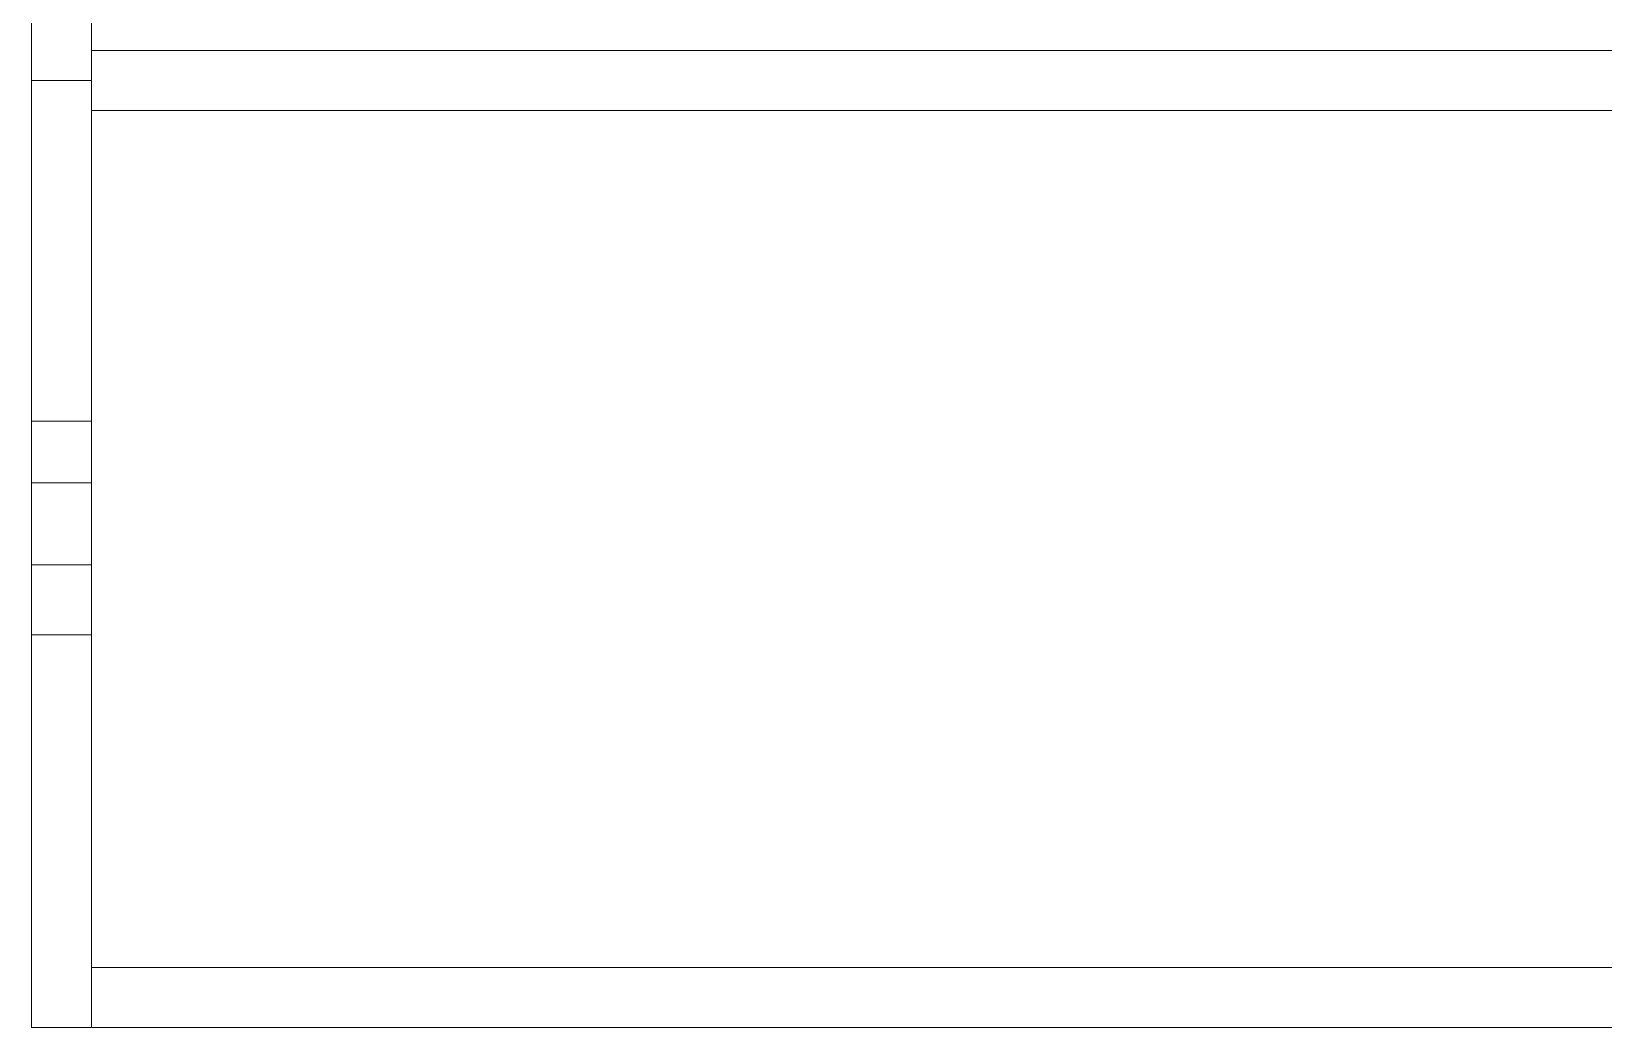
# Model space of a CAD drawing. Header units: metres. Extents: x 349075 to 349285, y 9281902 to 9282050.
# Drawn here: x 349138.9192 to 349139.4171, y 9281961.0512 to 9281961.3668 of the extents above; entities that cross this region are included whole.
import ezdxf

# ---------------------------------------------------------------- set-up
doc = ezdxf.new("R2010")
doc.units = ezdxf.units.M
doc.header["$LTSCALE"] = 0.25
doc.layers.add('ARQ-FONDO', color=253, linetype='CONTINUOUS', lineweight=9)

# ---------------------------------------------------------------- blocks, each defined once
blk = doc.blocks.new('SDDFSDF')
at = {"layer": 'ARQ-FONDO'}
for p, q in [((0.496, -0.6), (0.496, 0)), ((0.496, -0.019), (-0.496, -0.019)), ((0.496, -0.12445), (0.515, -0.12445)), ((0.496, -0.14655), (0.515, -0.14655)), ((0.496, -0.17256), (0.515, -0.17256)), ((0.496, -0.19207), (0.515, -0.19207)), ((0.496, -0.3), (0.515, -0.3)), ((0.496, -0.3), (0.515, -0.3))]:
    blk.add_line(p, q, dxfattribs=at)
for points in [[(-0.515, 0), (0.515, 0), (0.515, -0.6), (-0.515, -0.6)], [(0.496, -0.3095), (0.496, -0.2905), (-0.496, -0.2905), (-0.496, -0.3095)]]:
    blk.add_lwpolyline(points, close=True, dxfattribs=at)
blk = doc.blocks.new('EDTHH')
at = {"layer": 'ARQ-FONDO', "lineweight": 0, "extrusion": (0, 0, -1)}
for p, q in [((-37.83938, 77.58202), (-37.83938, 76.55202)), ((-37.83938, 77.58202), (-37.83938, 76.55202)), ((-37.83938, 77.58202), (-37.83938, 76.55202)), ((-37.83938, 77.58202), (-37.83938, 76.55202)), ((-37.83938, 77.58202), (-37.83938, 76.55202)), ((-37.83938, 77.58202), (-37.83938, 76.55202)), ((-37.83938, 77.58202), (-37.83938, 76.55202)), ((-37.83938, 77.58202), (-37.83938, 76.55202)), ((-37.83938, 77.58202), (-37.83938, 76.55202)), ((-37.83938, 77.58202), (-37.83938, 76.55202)), ((-37.83938, 77.58202), (-37.83938, 76.55202)), ((-37.83938, 77.58202), (-37.83938, 76.55202)), ((-37.83938, 77.58202), (-37.83938, 76.55202)), ((-37.83938, 77.58202), (-37.83938, 76.55202)), ((-37.83938, 77.58202), (-37.83938, 76.55202)), ((-37.83938, 77.58202), (-37.83938, 76.55202)), ((-37.83938, 77.58202), (-37.83938, 76.55202)), ((-37.83938, 77.58202), (-37.83938, 76.55202)), ((-37.83938, 77.58202), (-37.83938, 76.55202)), ((-37.83938, 77.58202), (-37.83938, 76.55202)), ((-37.83938, 77.58202), (-37.83938, 76.55202)), ((-37.83938, 77.58202), (-37.83938, 76.55202)), ((-37.83938, 77.58202), (-37.83938, 76.55202)), ((-37.83938, 77.58202), (-37.83938, 76.55202)), ((-37.83938, 77.58202), (-37.83938, 76.55202)), ((-37.83938, 77.58202), (-37.83938, 76.55202)), ((-37.83938, 77.58202), (-37.83938, 76.55202)), ((-37.83938, 77.58202), (-37.83938, 76.55202)), ((-37.83938, 77.58202), (-37.83938, 76.55202)), ((-37.83938, 77.58202), (-37.83938, 76.55202)), ((-37.83938, 77.58202), (-37.83938, 76.55202)), ((-37.83938, 77.58202), (-37.83938, 76.55202)), ((-37.83938, 77.58202), (-37.83938, 76.55202)), ((-37.83938, 77.58202), (-37.83938, 76.55202)), ((-37.83938, 77.58202), (-37.83938, 76.55202)), ((-37.83938, 77.58202), (-37.83938, 76.55202)), ((-37.83938, 77.58202), (-37.83938, 76.55202)), ((-37.83938, 77.58202, -0.18007), (-37.83938, 76.55202, -0.18007)), ((-37.83938, 76.55202), (-37.23938, 76.55202)), ((-37.83938, 76.55202), (-37.23938, 76.55202)), ((-37.83938, 76.55202), (-37.23938, 76.55202)), ((-37.83938, 76.55202), (-37.23938, 76.55202)), ((-37.83938, 76.55202), (-37.23938, 76.55202)), ((-37.83938, 76.55202), (-37.23938, 76.55202)), ((-37.83938, 76.55202), (-37.23938, 76.55202)), ((-37.83938, 76.55202), (-37.23938, 76.55202)), ((-37.83938, 76.55202), (-37.23938, 76.55202)), ((-37.83938, 76.55202), (-37.23938, 76.55202)), ((-37.83938, 76.55202), (-37.23938, 76.55202)), ((-37.83938, 76.55202), (-37.23938, 76.55202)), ((-37.83938, 76.55202), (-37.23938, 76.55202)), ((-37.83938, 76.55202), (-37.23938, 76.55202)), ((-37.83938, 76.55202), (-37.23938, 76.55202)), ((-37.83938, 76.55202), (-37.23938, 76.55202)), ((-37.83938, 76.55202), (-37.23938, 76.55202)), ((-37.83938, 76.55202), (-37.23938, 76.55202)), ((-37.83938, 76.55202), (-37.23938, 76.55202)), ((-37.83938, 76.55202), (-37.23938, 76.55202)), ((-37.83938, 76.55202), (-37.23938, 76.55202)), ((-37.83938, 76.55202), (-37.23938, 76.55202)), ((-37.83938, 76.55202), (-37.23938, 76.55202)), ((-37.83938, 76.55202), (-37.23938, 76.55202)), ((-37.83938, 76.55202), (-37.23938, 76.55202)), ((-37.83938, 76.55202), (-37.23938, 76.55202)), ((-37.83938, 76.55202), (-37.23938, 76.55202)), ((-37.83938, 76.55202), (-37.23938, 76.55202)), ((-37.83938, 76.55202), (-37.23938, 76.55202)), ((-37.83938, 76.55202), (-37.23938, 76.55202)), ((-37.83938, 76.55202), (-37.23938, 76.55202)), ((-37.83938, 76.55202), (-37.23938, 76.55202)), ((-37.83938, 76.55202), (-37.23938, 76.55202)), ((-37.83938, 76.55202), (-37.23938, 76.55202)), ((-37.83938, 76.55202), (-37.23938, 76.55202)), ((-37.83938, 76.55202), (-37.23938, 76.55202)), ((-37.83938, 76.55202), (-37.23938, 76.55202)), ((-37.83938, 76.55202, -0.18007), (-37.23938, 76.55202, -0.18007))]:
    blk.add_line(p, q, dxfattribs=at)
at = {"layer": 'ARQ-FONDO', "lineweight": 0}
for p, q in [((-37.82038, 76.57102), (-37.82038, 77.56302)), ((-37.82038, 76.57102), (-37.82038, 77.56302)), ((-37.82038, 76.57102), (-37.82038, 77.56302)), ((-37.82038, 76.57102), (-37.82038, 77.56302)), ((-37.82038, 76.57102), (-37.82038, 77.56302)), ((-37.82038, 76.57102), (-37.82038, 77.56302)), ((-37.82038, 76.57102), (-37.82038, 77.56302)), ((-37.82038, 76.57102), (-37.82038, 77.56302)), ((-37.82038, 76.57102), (-37.82038, 77.56302)), ((-37.82038, 76.57102), (-37.82038, 77.56302)), ((-37.82038, 76.57102), (-37.82038, 77.56302)), ((-37.82038, 76.57102), (-37.82038, 77.56302)), ((-37.82038, 76.57102), (-37.82038, 77.56302)), ((-37.82038, 76.57102), (-37.82038, 77.56302)), ((-37.82038, 76.57102), (-37.82038, 77.56302)), ((-37.82038, 76.57102), (-37.82038, 77.56302)), ((-37.82038, 76.57102), (-37.82038, 77.56302)), ((-37.82038, 76.57102), (-37.82038, 77.56302)), ((-37.82038, 76.57102), (-37.82038, 77.56302)), ((-37.82038, 76.57102), (-37.82038, 77.56302)), ((-37.82038, 76.57102), (-37.82038, 77.56302)), ((-37.82038, 76.57102), (-37.82038, 77.56302)), ((-37.82038, 76.57102), (-37.82038, 77.56302)), ((-37.82038, 76.57102), (-37.82038, 77.56302)), ((-37.82038, 76.57102), (-37.82038, 77.56302)), ((-37.82038, 76.57102), (-37.82038, 77.56302)), ((-37.82038, 76.57102), (-37.82038, 77.56302)), ((-37.82038, 76.57102), (-37.82038, 77.56302)), ((-37.82038, 76.57102), (-37.82038, 77.56302)), ((-37.82038, 76.57102), (-37.82038, 77.56302)), ((-37.82038, 76.57102), (-37.82038, 77.56302)), ((-37.82038, 76.57102), (-37.82038, 77.56302)), ((-37.82038, 76.57102), (-37.82038, 77.56302)), ((-37.82038, 76.57102), (-37.82038, 77.56302)), ((-37.82038, 76.57102), (-37.82038, 77.56302)), ((-37.82038, 76.57102), (-37.82038, 77.56302)), ((-37.82038, 76.57102), (-37.82038, 77.56302)), ((-37.82038, 76.57102), (-37.82038, 77.56302)), ((-37.23938, 76.57102), (-37.83938, 76.57102)), ((-37.23938, 76.57102), (-37.83938, 76.57102)), ((-37.23938, 76.57102), (-37.83938, 76.57102)), ((-37.23938, 76.57102), (-37.83938, 76.57102)), ((-37.23938, 76.57102), (-37.83938, 76.57102)), ((-37.23938, 76.57102), (-37.83938, 76.57102)), ((-37.23938, 76.57102), (-37.83938, 76.57102)), ((-37.23938, 76.57102), (-37.83938, 76.57102)), ((-37.23938, 76.57102), (-37.83938, 76.57102)), ((-37.23938, 76.57102), (-37.83938, 76.57102)), ((-37.23938, 76.57102), (-37.83938, 76.57102)), ((-37.23938, 76.57102), (-37.83938, 76.57102)), ((-37.23938, 76.57102), (-37.83938, 76.57102)), ((-37.23938, 76.57102), (-37.83938, 76.57102)), ((-37.23938, 76.57102), (-37.83938, 76.57102)), ((-37.23938, 76.57102), (-37.83938, 76.57102)), ((-37.23938, 76.57102), (-37.83938, 76.57102)), ((-37.23938, 76.57102), (-37.83938, 76.57102)), ((-37.23938, 76.57102), (-37.83938, 76.57102)), ((-37.23938, 76.57102), (-37.83938, 76.57102)), ((-37.23938, 76.57102), (-37.83938, 76.57102)), ((-37.23938, 76.57102), (-37.83938, 76.57102)), ((-37.23938, 76.57102), (-37.83938, 76.57102)), ((-37.23938, 76.57102), (-37.83938, 76.57102)), ((-37.23938, 76.57102), (-37.83938, 76.57102)), ((-37.23938, 76.57102), (-37.83938, 76.57102)), ((-37.23938, 76.57102), (-37.83938, 76.57102)), ((-37.23938, 76.57102), (-37.83938, 76.57102)), ((-37.23938, 76.57102), (-37.83938, 76.57102)), ((-37.23938, 76.57102), (-37.83938, 76.57102)), ((-37.23938, 76.57102), (-37.83938, 76.57102)), ((-37.23938, 76.57102), (-37.83938, 76.57102)), ((-37.23938, 76.57102), (-37.83938, 76.57102)), ((-37.23938, 76.57102), (-37.83938, 76.57102)), ((-37.23938, 76.57102), (-37.83938, 76.57102)), ((-37.23938, 76.57102), (-37.83938, 76.57102)), ((-37.23938, 76.57102), (-37.83938, 76.57102)), ((-37.23938, 76.57102), (-37.83938, 76.57102)), ((-37.71493, 76.57102), (-37.71493, 76.55202)), ((-37.71493, 76.57102), (-37.71493, 76.55202)), ((-37.71493, 76.57102), (-37.71493, 76.55202)), ((-37.71493, 76.57102), (-37.71493, 76.55202)), ((-37.71493, 76.57102), (-37.71493, 76.55202)), ((-37.71493, 76.57102), (-37.71493, 76.55202)), ((-37.71493, 76.57102), (-37.71493, 76.55202)), ((-37.71493, 76.57102), (-37.71493, 76.55202)), ((-37.71493, 76.57102), (-37.71493, 76.55202)), ((-37.71493, 76.57102), (-37.71493, 76.55202)), ((-37.71493, 76.57102), (-37.71493, 76.55202)), ((-37.71493, 76.57102), (-37.71493, 76.55202)), ((-37.71493, 76.57102), (-37.71493, 76.55202)), ((-37.71493, 76.57102), (-37.71493, 76.55202)), ((-37.71493, 76.57102), (-37.71493, 76.55202)), ((-37.71493, 76.57102), (-37.71493, 76.55202)), ((-37.71493, 76.57102), (-37.71493, 76.55202)), ((-37.71493, 76.57102), (-37.71493, 76.55202)), ((-37.71493, 76.57102), (-37.71493, 76.55202)), ((-37.71493, 76.57102), (-37.71493, 76.55202)), ((-37.71493, 76.57102), (-37.71493, 76.55202)), ((-37.71493, 76.57102), (-37.71493, 76.55202)), ((-37.71493, 76.57102), (-37.71493, 76.55202)), ((-37.71493, 76.57102), (-37.71493, 76.55202)), ((-37.71493, 76.57102), (-37.71493, 76.55202)), ((-37.71493, 76.57102), (-37.71493, 76.55202)), ((-37.71493, 76.57102), (-37.71493, 76.55202)), ((-37.71493, 76.57102), (-37.71493, 76.55202)), ((-37.71493, 76.57102), (-37.71493, 76.55202)), ((-37.71493, 76.57102), (-37.71493, 76.55202)), ((-37.71493, 76.57102), (-37.71493, 76.55202)), ((-37.71493, 76.57102), (-37.71493, 76.55202)), ((-37.71493, 76.57102), (-37.71493, 76.55202)), ((-37.71493, 76.57102), (-37.71493, 76.55202)), ((-37.71493, 76.57102), (-37.71493, 76.55202)), ((-37.71493, 76.57102), (-37.71493, 76.55202)), ((-37.71493, 76.57102), (-37.71493, 76.55202)), ((-37.71493, 76.57102), (-37.71493, 76.55202)), ((-37.69283, 76.57102), (-37.69283, 76.55202)), ((-37.69283, 76.57102), (-37.69283, 76.55202)), ((-37.69283, 76.57102), (-37.69283, 76.55202)), ((-37.69283, 76.57102), (-37.69283, 76.55202)), ((-37.69283, 76.57102), (-37.69283, 76.55202)), ((-37.69283, 76.57102), (-37.69283, 76.55202)), ((-37.69283, 76.57102), (-37.69283, 76.55202)), ((-37.69283, 76.57102), (-37.69283, 76.55202)), ((-37.69283, 76.57102), (-37.69283, 76.55202)), ((-37.69283, 76.57102), (-37.69283, 76.55202)), ((-37.69283, 76.57102), (-37.69283, 76.55202)), ((-37.69283, 76.57102), (-37.69283, 76.55202)), ((-37.69283, 76.57102), (-37.69283, 76.55202)), ((-37.69283, 76.57102), (-37.69283, 76.55202)), ((-37.69283, 76.57102), (-37.69283, 76.55202)), ((-37.69283, 76.57102), (-37.69283, 76.55202)), ((-37.69283, 76.57102), (-37.69283, 76.55202)), ((-37.69283, 76.57102), (-37.69283, 76.55202)), ((-37.69283, 76.57102), (-37.69283, 76.55202)), ((-37.69283, 76.57102), (-37.69283, 76.55202)), ((-37.69283, 76.57102), (-37.69283, 76.55202)), ((-37.69283, 76.57102), (-37.69283, 76.55202)), ((-37.69283, 76.57102), (-37.69283, 76.55202)), ((-37.69283, 76.57102), (-37.69283, 76.55202)), ((-37.69283, 76.57102), (-37.69283, 76.55202)), ((-37.69283, 76.57102), (-37.69283, 76.55202)), ((-37.69283, 76.57102), (-37.69283, 76.55202)), ((-37.69283, 76.57102), (-37.69283, 76.55202)), ((-37.69283, 76.57102), (-37.69283, 76.55202)), ((-37.69283, 76.57102), (-37.69283, 76.55202)), ((-37.69283, 76.57102), (-37.69283, 76.55202)), ((-37.69283, 76.57102), (-37.69283, 76.55202)), ((-37.69283, 76.57102), (-37.69283, 76.55202)), ((-37.69283, 76.57102), (-37.69283, 76.55202)), ((-37.69283, 76.57102), (-37.69283, 76.55202)), ((-37.69283, 76.57102), (-37.69283, 76.55202)), ((-37.69283, 76.57102), (-37.69283, 76.55202)), ((-37.69283, 76.57102), (-37.69283, 76.55202)), ((-37.66682, 76.57102), (-37.66682, 76.55202)), ((-37.66682, 76.57102), (-37.66682, 76.55202)), ((-37.66682, 76.57102), (-37.66682, 76.55202)), ((-37.66682, 76.57102), (-37.66682, 76.55202)), ((-37.66682, 76.57102), (-37.66682, 76.55202)), ((-37.66682, 76.57102), (-37.66682, 76.55202)), ((-37.66682, 76.57102), (-37.66682, 76.55202)), ((-37.66682, 76.57102), (-37.66682, 76.55202)), ((-37.66682, 76.57102), (-37.66682, 76.55202)), ((-37.66682, 76.57102), (-37.66682, 76.55202)), ((-37.66682, 76.57102), (-37.66682, 76.55202)), ((-37.66682, 76.57102), (-37.66682, 76.55202)), ((-37.66682, 76.57102), (-37.66682, 76.55202)), ((-37.66682, 76.57102), (-37.66682, 76.55202)), ((-37.66682, 76.57102), (-37.66682, 76.55202)), ((-37.66682, 76.57102), (-37.66682, 76.55202)), ((-37.66682, 76.57102), (-37.66682, 76.55202)), ((-37.66682, 76.57102), (-37.66682, 76.55202)), ((-37.66682, 76.57102), (-37.66682, 76.55202)), ((-37.66682, 76.57102), (-37.66682, 76.55202)), ((-37.66682, 76.57102), (-37.66682, 76.55202)), ((-37.66682, 76.57102), (-37.66682, 76.55202)), ((-37.66682, 76.57102), (-37.66682, 76.55202)), ((-37.66682, 76.57102), (-37.66682, 76.55202)), ((-37.66682, 76.57102), (-37.66682, 76.55202)), ((-37.66682, 76.57102), (-37.66682, 76.55202)), ((-37.66682, 76.57102), (-37.66682, 76.55202)), ((-37.66682, 76.57102), (-37.66682, 76.55202)), ((-37.66682, 76.57102), (-37.66682, 76.55202)), ((-37.66682, 76.57102), (-37.66682, 76.55202)), ((-37.66682, 76.57102), (-37.66682, 76.55202)), ((-37.66682, 76.57102), (-37.66682, 76.55202)), ((-37.66682, 76.57102), (-37.66682, 76.55202)), ((-37.66682, 76.57102), (-37.66682, 76.55202)), ((-37.66682, 76.57102), (-37.66682, 76.55202)), ((-37.66682, 76.57102), (-37.66682, 76.55202)), ((-37.66682, 76.57102), (-37.66682, 76.55202)), ((-37.66682, 76.57102), (-37.66682, 76.55202)), ((-37.64731, 76.57102), (-37.64731, 76.55202)), ((-37.64731, 76.57102), (-37.64731, 76.55202)), ((-37.64731, 76.57102), (-37.64731, 76.55202)), ((-37.64731, 76.57102), (-37.64731, 76.55202)), ((-37.64731, 76.57102), (-37.64731, 76.55202)), ((-37.64731, 76.57102), (-37.64731, 76.55202)), ((-37.64731, 76.57102), (-37.64731, 76.55202)), ((-37.64731, 76.57102), (-37.64731, 76.55202)), ((-37.64731, 76.57102), (-37.64731, 76.55202)), ((-37.64731, 76.57102), (-37.64731, 76.55202)), ((-37.64731, 76.57102), (-37.64731, 76.55202)), ((-37.64731, 76.57102), (-37.64731, 76.55202)), ((-37.64731, 76.57102), (-37.64731, 76.55202)), ((-37.64731, 76.57102), (-37.64731, 76.55202)), ((-37.64731, 76.57102), (-37.64731, 76.55202)), ((-37.64731, 76.57102), (-37.64731, 76.55202)), ((-37.64731, 76.57102), (-37.64731, 76.55202)), ((-37.64731, 76.57102), (-37.64731, 76.55202)), ((-37.64731, 76.57102), (-37.64731, 76.55202)), ((-37.64731, 76.57102), (-37.64731, 76.55202)), ((-37.64731, 76.57102), (-37.64731, 76.55202)), ((-37.64731, 76.57102), (-37.64731, 76.55202)), ((-37.64731, 76.57102), (-37.64731, 76.55202)), ((-37.64731, 76.57102), (-37.64731, 76.55202)), ((-37.64731, 76.57102), (-37.64731, 76.55202)), ((-37.64731, 76.57102), (-37.64731, 76.55202)), ((-37.64731, 76.57102), (-37.64731, 76.55202)), ((-37.64731, 76.57102), (-37.64731, 76.55202)), ((-37.64731, 76.57102), (-37.64731, 76.55202)), ((-37.64731, 76.57102), (-37.64731, 76.55202)), ((-37.64731, 76.57102), (-37.64731, 76.55202)), ((-37.64731, 76.57102), (-37.64731, 76.55202)), ((-37.64731, 76.57102), (-37.64731, 76.55202)), ((-37.64731, 76.57102), (-37.64731, 76.55202)), ((-37.64731, 76.57102), (-37.64731, 76.55202)), ((-37.64731, 76.57102), (-37.64731, 76.55202)), ((-37.64731, 76.57102), (-37.64731, 76.55202)), ((-37.64731, 76.57102), (-37.64731, 76.55202)), ((-37.53938, 76.57102), (-37.53938, 76.55202)), ((-37.53938, 76.57102), (-37.53938, 76.55202)), ((-37.53938, 76.57102), (-37.53938, 76.55202)), ((-37.53938, 76.57102), (-37.53938, 76.55202)), ((-37.53938, 76.57102), (-37.53938, 76.55202)), ((-37.53938, 76.57102), (-37.53938, 76.55202)), ((-37.53938, 76.57102), (-37.53938, 76.55202)), ((-37.53938, 76.57102), (-37.53938, 76.55202)), ((-37.53938, 76.57102), (-37.53938, 76.55202)), ((-37.53938, 76.57102), (-37.53938, 76.55202)), ((-37.53938, 76.57102), (-37.53938, 76.55202)), ((-37.53938, 76.57102), (-37.53938, 76.55202)), ((-37.53938, 76.57102), (-37.53938, 76.55202)), ((-37.53938, 76.57102), (-37.53938, 76.55202)), ((-37.53938, 76.57102), (-37.53938, 76.55202)), ((-37.53938, 76.57102), (-37.53938, 76.55202)), ((-37.53938, 76.57102), (-37.53938, 76.55202)), ((-37.53938, 76.57102), (-37.53938, 76.55202)), ((-37.53938, 76.57102), (-37.53938, 76.55202)), ((-37.53938, 76.57102), (-37.53938, 76.55202)), ((-37.53938, 76.57102), (-37.53938, 76.55202)), ((-37.53938, 76.57102), (-37.53938, 76.55202)), ((-37.53938, 76.57102), (-37.53938, 76.55202)), ((-37.53938, 76.57102), (-37.53938, 76.55202)), ((-37.53938, 76.57102), (-37.53938, 76.55202)), ((-37.53938, 76.57102), (-37.53938, 76.55202)), ((-37.53938, 76.57102), (-37.53938, 76.55202)), ((-37.53938, 76.57102), (-37.53938, 76.55202)), ((-37.53938, 76.57102), (-37.53938, 76.55202)), ((-37.53938, 76.57102), (-37.53938, 76.55202)), ((-37.53938, 76.57102), (-37.53938, 76.55202)), ((-37.53938, 76.57102), (-37.53938, 76.55202)), ((-37.53938, 76.57102), (-37.53938, 76.55202)), ((-37.53938, 76.57102), (-37.53938, 76.55202)), ((-37.53938, 76.57102), (-37.53938, 76.55202)), ((-37.53938, 76.57102), (-37.53938, 76.55202)), ((-37.53938, 76.57102), (-37.53938, 76.55202)), ((-37.53938, 76.57102), (-37.53938, 76.55202)), ((-37.53938, 76.57102), (-37.53938, 76.55202)), ((-37.53938, 76.57102), (-37.53938, 76.55202)), ((-37.53938, 76.57102), (-37.53938, 76.55202)), ((-37.53938, 76.57102), (-37.53938, 76.55202)), ((-37.53938, 76.57102), (-37.53938, 76.55202)), ((-37.53938, 76.57102), (-37.53938, 76.55202)), ((-37.53938, 76.57102), (-37.53938, 76.55202)), ((-37.53938, 76.57102), (-37.53938, 76.55202)), ((-37.53938, 76.57102), (-37.53938, 76.55202)), ((-37.53938, 76.57102), (-37.53938, 76.55202)), ((-37.53938, 76.57102), (-37.53938, 76.55202)), ((-37.53938, 76.57102), (-37.53938, 76.55202)), ((-37.53938, 76.57102), (-37.53938, 76.55202)), ((-37.53938, 76.57102), (-37.53938, 76.55202)), ((-37.53938, 76.57102), (-37.53938, 76.55202)), ((-37.53938, 76.57102), (-37.53938, 76.55202)), ((-37.53938, 76.57102), (-37.53938, 76.55202)), ((-37.53938, 76.57102), (-37.53938, 76.55202)), ((-37.53938, 76.57102), (-37.53938, 76.55202)), ((-37.53938, 76.57102), (-37.53938, 76.55202)), ((-37.53938, 76.57102), (-37.53938, 76.55202)), ((-37.53938, 76.57102), (-37.53938, 76.55202)), ((-37.53938, 76.57102), (-37.53938, 76.55202)), ((-37.53938, 76.57102), (-37.53938, 76.55202)), ((-37.53938, 76.57102), (-37.53938, 76.55202)), ((-37.53938, 76.57102), (-37.53938, 76.55202)), ((-37.53938, 76.57102), (-37.53938, 76.55202)), ((-37.53938, 76.57102), (-37.53938, 76.55202)), ((-37.53938, 76.57102), (-37.53938, 76.55202)), ((-37.53938, 76.57102), (-37.53938, 76.55202)), ((-37.53938, 76.57102), (-37.53938, 76.55202)), ((-37.53938, 76.57102), (-37.53938, 76.55202)), ((-37.53938, 76.57102), (-37.53938, 76.55202)), ((-37.53938, 76.57102), (-37.53938, 76.55202)), ((-37.53938, 76.57102), (-37.53938, 76.55202)), ((-37.53938, 76.57102), (-37.53938, 76.55202)), ((-37.53938, 76.57102), (-37.53938, 76.55202)), ((-37.53938, 76.57102), (-37.53938, 76.55202))]:
    blk.add_line(p, q, dxfattribs=at)
at = {"layer": 'ARQ-FONDO', "lineweight": 0, "elevation": -0.18007}
for points in [[(-37.83938, 77.58202), (-37.83938, 76.55202), (-37.23938, 76.55202), (-37.23938, 77.58202)], [(-37.83938, 77.58202), (-37.83938, 76.55202), (-37.23938, 76.55202), (-37.23938, 77.58202)], [(-37.83938, 77.58202), (-37.83938, 76.55202), (-37.23938, 76.55202), (-37.23938, 77.58202)], [(-37.83938, 77.58202), (-37.83938, 76.55202), (-37.23938, 76.55202), (-37.23938, 77.58202)], [(-37.83938, 77.58202), (-37.83938, 76.55202), (-37.23938, 76.55202), (-37.23938, 77.58202)], [(-37.83938, 77.58202), (-37.83938, 76.55202), (-37.23938, 76.55202), (-37.23938, 77.58202)], [(-37.83938, 77.58202), (-37.83938, 76.55202), (-37.23938, 76.55202), (-37.23938, 77.58202)], [(-37.83938, 77.58202), (-37.83938, 76.55202), (-37.23938, 76.55202), (-37.23938, 77.58202)], [(-37.83938, 77.58202), (-37.83938, 76.55202), (-37.23938, 76.55202), (-37.23938, 77.58202)], [(-37.83938, 77.58202), (-37.83938, 76.55202), (-37.23938, 76.55202), (-37.23938, 77.58202)], [(-37.83938, 77.58202), (-37.83938, 76.55202), (-37.23938, 76.55202), (-37.23938, 77.58202)], [(-37.83938, 77.58202), (-37.83938, 76.55202), (-37.23938, 76.55202), (-37.23938, 77.58202)], [(-37.83938, 77.58202), (-37.83938, 76.55202), (-37.23938, 76.55202), (-37.23938, 77.58202)], [(-37.83938, 77.58202), (-37.83938, 76.55202), (-37.23938, 76.55202), (-37.23938, 77.58202)], [(-37.83938, 77.58202), (-37.83938, 76.55202), (-37.23938, 76.55202), (-37.23938, 77.58202)], [(-37.83938, 77.58202), (-37.83938, 76.55202), (-37.23938, 76.55202), (-37.23938, 77.58202)], [(-37.83938, 77.58202), (-37.83938, 76.55202), (-37.23938, 76.55202), (-37.23938, 77.58202)], [(-37.83938, 77.58202), (-37.83938, 76.55202), (-37.23938, 76.55202), (-37.23938, 77.58202)], [(-37.83938, 77.58202), (-37.83938, 76.55202), (-37.23938, 76.55202), (-37.23938, 77.58202)], [(-37.83938, 77.58202), (-37.83938, 76.55202), (-37.23938, 76.55202), (-37.23938, 77.58202)], [(-37.83938, 77.58202), (-37.83938, 76.55202), (-37.23938, 76.55202), (-37.23938, 77.58202)], [(-37.83938, 77.58202), (-37.83938, 76.55202), (-37.23938, 76.55202), (-37.23938, 77.58202)], [(-37.83938, 77.58202), (-37.83938, 76.55202), (-37.23938, 76.55202), (-37.23938, 77.58202)], [(-37.83938, 77.58202), (-37.83938, 76.55202), (-37.23938, 76.55202), (-37.23938, 77.58202)], [(-37.83938, 77.58202), (-37.83938, 76.55202), (-37.23938, 76.55202), (-37.23938, 77.58202)], [(-37.83938, 77.58202), (-37.83938, 76.55202), (-37.23938, 76.55202), (-37.23938, 77.58202)], [(-37.83938, 77.58202), (-37.83938, 76.55202), (-37.23938, 76.55202), (-37.23938, 77.58202)], [(-37.83938, 77.58202), (-37.83938, 76.55202), (-37.23938, 76.55202), (-37.23938, 77.58202)], [(-37.83938, 77.58202), (-37.83938, 76.55202), (-37.23938, 76.55202), (-37.23938, 77.58202)], [(-37.83938, 77.58202), (-37.83938, 76.55202), (-37.23938, 76.55202), (-37.23938, 77.58202)], [(-37.83938, 77.58202), (-37.83938, 76.55202), (-37.23938, 76.55202), (-37.23938, 77.58202)], [(-37.83938, 77.58202), (-37.83938, 76.55202), (-37.23938, 76.55202), (-37.23938, 77.58202)], [(-37.83938, 77.58202), (-37.83938, 76.55202), (-37.23938, 76.55202), (-37.23938, 77.58202)], [(-37.83938, 77.58202), (-37.83938, 76.55202), (-37.23938, 76.55202), (-37.23938, 77.58202)], [(-37.83938, 77.58202), (-37.83938, 76.55202), (-37.23938, 76.55202), (-37.23938, 77.58202)], [(-37.83938, 77.58202), (-37.83938, 76.55202), (-37.23938, 76.55202), (-37.23938, 77.58202)], [(-37.83938, 77.58202), (-37.83938, 76.55202), (-37.23938, 76.55202), (-37.23938, 77.58202)], [(-37.83938, 77.58202), (-37.83938, 76.55202), (-37.23938, 76.55202), (-37.23938, 77.58202)], [(-37.52988, 76.57102), (-37.54888, 76.57102), (-37.54888, 77.56302), (-37.52988, 77.56302)], [(-37.52988, 76.57102), (-37.54888, 76.57102), (-37.54888, 77.56302), (-37.52988, 77.56302)], [(-37.52988, 76.57102), (-37.54888, 76.57102), (-37.54888, 77.56302), (-37.52988, 77.56302)], [(-37.52988, 76.57102), (-37.54888, 76.57102), (-37.54888, 77.56302), (-37.52988, 77.56302)], [(-37.52988, 76.57102), (-37.54888, 76.57102), (-37.54888, 77.56302), (-37.52988, 77.56302)], [(-37.52988, 76.57102), (-37.54888, 76.57102), (-37.54888, 77.56302), (-37.52988, 77.56302)], [(-37.52988, 76.57102), (-37.54888, 76.57102), (-37.54888, 77.56302), (-37.52988, 77.56302)], [(-37.52988, 76.57102), (-37.54888, 76.57102), (-37.54888, 77.56302), (-37.52988, 77.56302)], [(-37.52988, 76.57102), (-37.54888, 76.57102), (-37.54888, 77.56302), (-37.52988, 77.56302)], [(-37.52988, 76.57102), (-37.54888, 76.57102), (-37.54888, 77.56302), (-37.52988, 77.56302)], [(-37.52988, 76.57102), (-37.54888, 76.57102), (-37.54888, 77.56302), (-37.52988, 77.56302)], [(-37.52988, 76.57102), (-37.54888, 76.57102), (-37.54888, 77.56302), (-37.52988, 77.56302)], [(-37.52988, 76.57102), (-37.54888, 76.57102), (-37.54888, 77.56302), (-37.52988, 77.56302)], [(-37.52988, 76.57102), (-37.54888, 76.57102), (-37.54888, 77.56302), (-37.52988, 77.56302)], [(-37.52988, 76.57102), (-37.54888, 76.57102), (-37.54888, 77.56302), (-37.52988, 77.56302)], [(-37.52988, 76.57102), (-37.54888, 76.57102), (-37.54888, 77.56302), (-37.52988, 77.56302)], [(-37.52988, 76.57102), (-37.54888, 76.57102), (-37.54888, 77.56302), (-37.52988, 77.56302)], [(-37.52988, 76.57102), (-37.54888, 76.57102), (-37.54888, 77.56302), (-37.52988, 77.56302)], [(-37.52988, 76.57102), (-37.54888, 76.57102), (-37.54888, 77.56302), (-37.52988, 77.56302)], [(-37.52988, 76.57102), (-37.54888, 76.57102), (-37.54888, 77.56302), (-37.52988, 77.56302)], [(-37.52988, 76.57102), (-37.54888, 76.57102), (-37.54888, 77.56302), (-37.52988, 77.56302)], [(-37.52988, 76.57102), (-37.54888, 76.57102), (-37.54888, 77.56302), (-37.52988, 77.56302)], [(-37.52988, 76.57102), (-37.54888, 76.57102), (-37.54888, 77.56302), (-37.52988, 77.56302)], [(-37.52988, 76.57102), (-37.54888, 76.57102), (-37.54888, 77.56302), (-37.52988, 77.56302)], [(-37.52988, 76.57102), (-37.54888, 76.57102), (-37.54888, 77.56302), (-37.52988, 77.56302)], [(-37.52988, 76.57102), (-37.54888, 76.57102), (-37.54888, 77.56302), (-37.52988, 77.56302)], [(-37.52988, 76.57102), (-37.54888, 76.57102), (-37.54888, 77.56302), (-37.52988, 77.56302)], [(-37.52988, 76.57102), (-37.54888, 76.57102), (-37.54888, 77.56302), (-37.52988, 77.56302)], [(-37.52988, 76.57102), (-37.54888, 76.57102), (-37.54888, 77.56302), (-37.52988, 77.56302)], [(-37.52988, 76.57102), (-37.54888, 76.57102), (-37.54888, 77.56302), (-37.52988, 77.56302)], [(-37.52988, 76.57102), (-37.54888, 76.57102), (-37.54888, 77.56302), (-37.52988, 77.56302)], [(-37.52988, 76.57102), (-37.54888, 76.57102), (-37.54888, 77.56302), (-37.52988, 77.56302)], [(-37.52988, 76.57102), (-37.54888, 76.57102), (-37.54888, 77.56302), (-37.52988, 77.56302)], [(-37.52988, 76.57102), (-37.54888, 76.57102), (-37.54888, 77.56302), (-37.52988, 77.56302)], [(-37.52988, 76.57102), (-37.54888, 76.57102), (-37.54888, 77.56302), (-37.52988, 77.56302)], [(-37.52988, 76.57102), (-37.54888, 76.57102), (-37.54888, 77.56302), (-37.52988, 77.56302)], [(-37.52988, 76.57102), (-37.54888, 76.57102), (-37.54888, 77.56302), (-37.52988, 77.56302)], [(-37.52988, 76.57102), (-37.54888, 76.57102), (-37.54888, 77.56302), (-37.52988, 77.56302)]]:
    blk.add_lwpolyline(points, close=True, dxfattribs=at)
at = {"layer": 'ARQ-FONDO', "lineweight": 0, "xscale": -1, "rotation": 90.00000001838282}
blk.add_blockref('SDDFSDF', (-37.83938, 77.06702, -0.18007), dxfattribs=at)
blk = doc.blocks.new('bloque sum pg')
at = {"layer": 'ARQ-FONDO', "xscale": -1, "rotation": 270}
blk.add_blockref('EDTHH', (-88.74254, 10.18692, -20.36857), dxfattribs=at)

msp = doc.modelspace()

# ---------------------------------------------------------------- block references
at = {"layer": 'ARQ-FONDO', "lineweight": 5}
msp.add_blockref('bloque sum pg', (349151.10973, 9281988.7037, 705.4664), dxfattribs=at)

doc.saveas('drawing.dxf')
